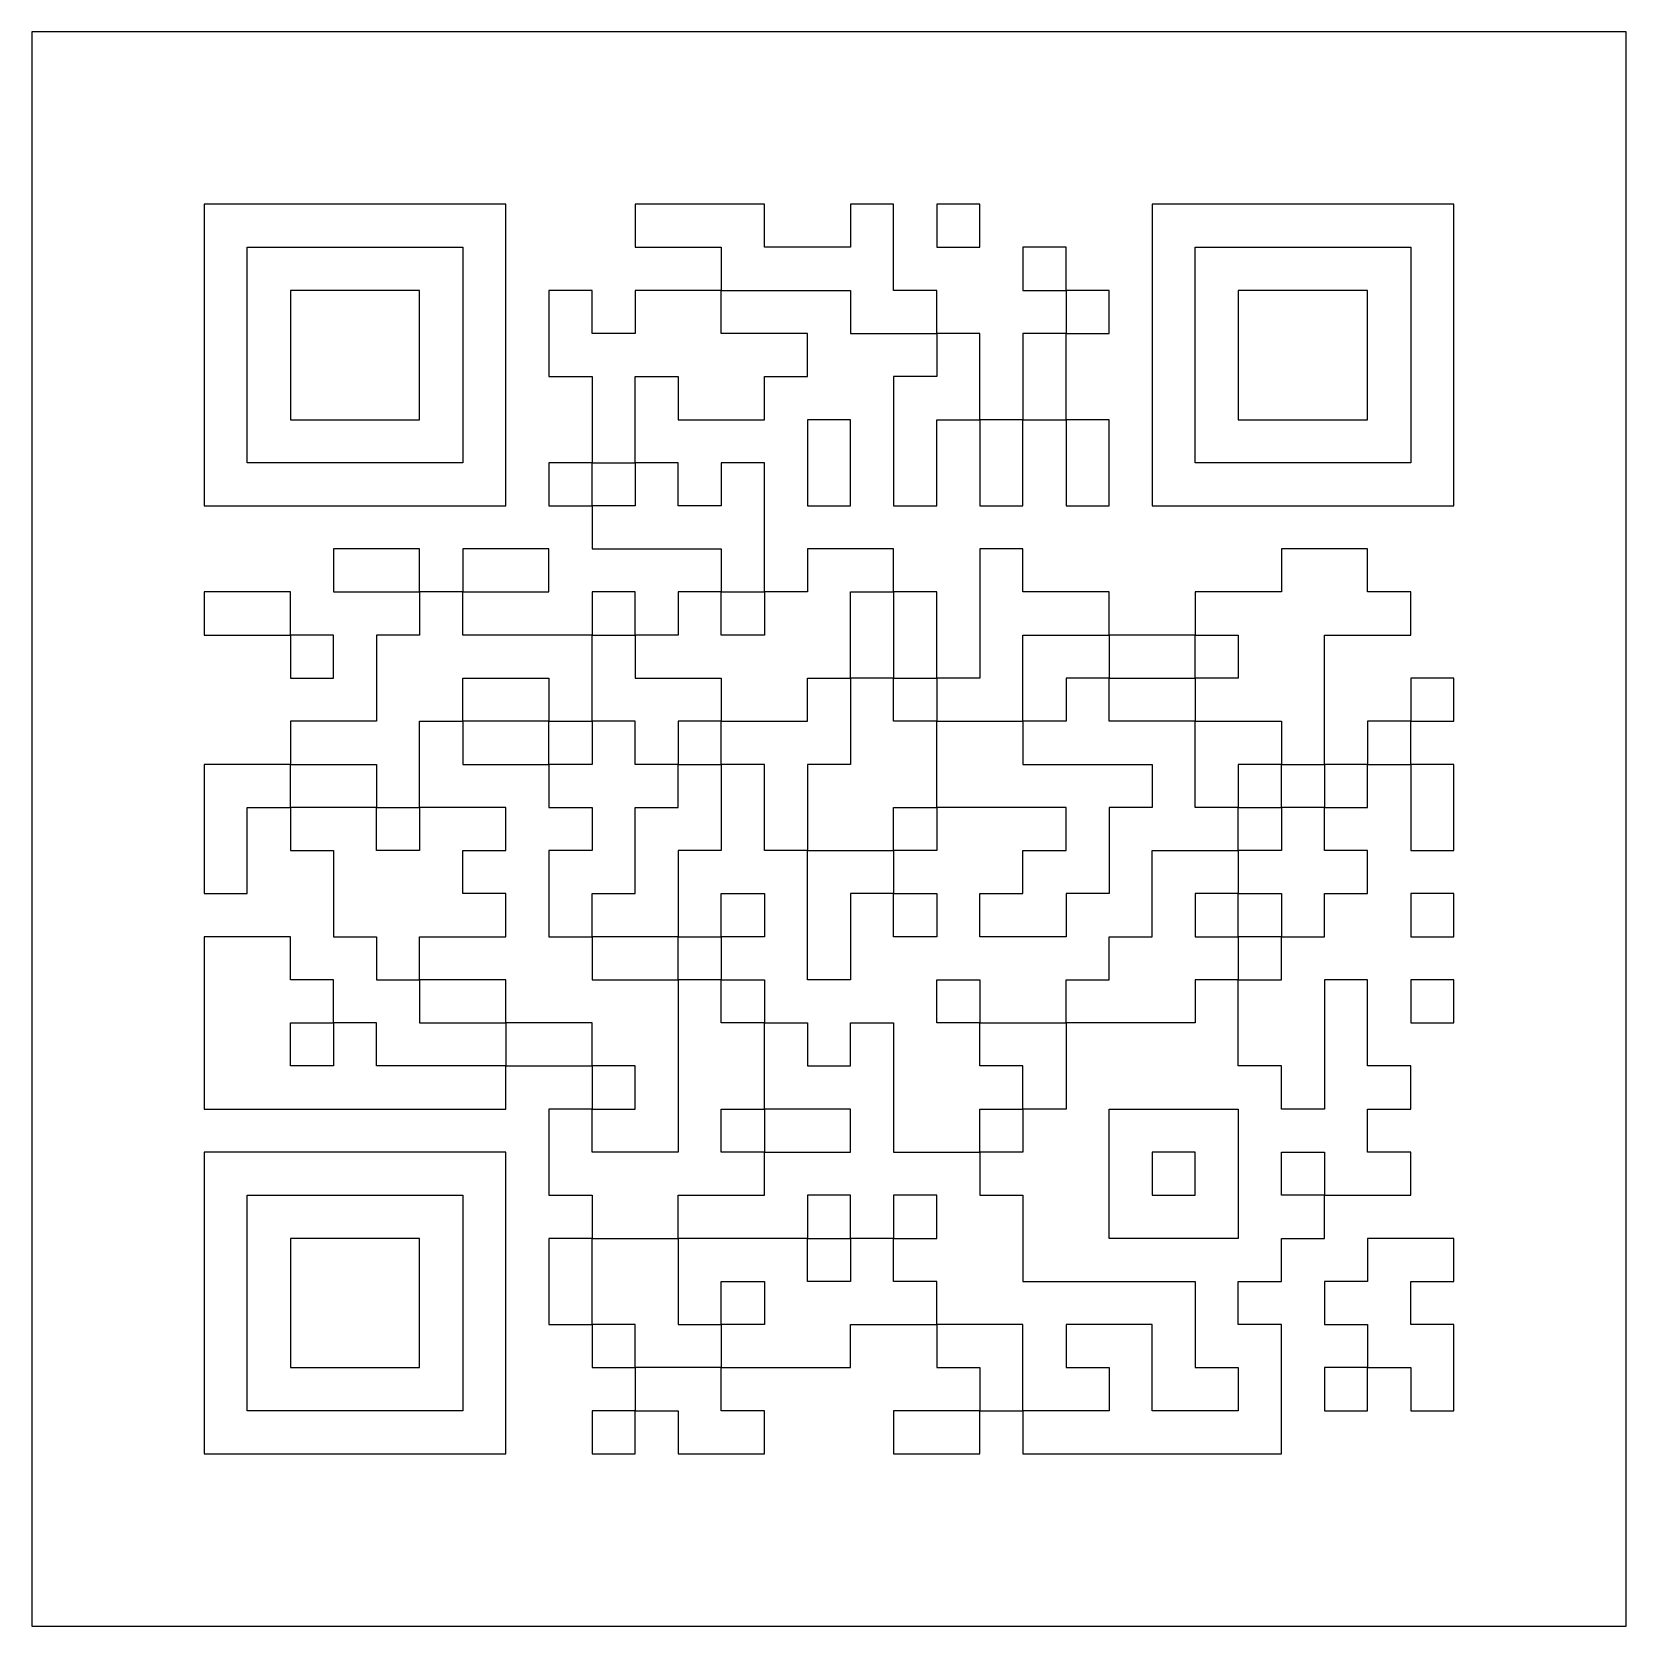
# Model space of a CAD drawing. Header units: millimetres. Extents: x 0 to 230, y 0 to 230.
import ezdxf

# ---------------------------------------------------------------- set-up
doc = ezdxf.new("R2010")
doc.units = ezdxf.units.MM
doc.layers.add('QR_CUT', color=7, linetype='Continuous')
doc.layers.add('QUIET_ZONE_BORDER', color=8, linetype='Continuous')

msp = doc.modelspace()

# ---------------------------------------------------------------- linework, layer by layer
at = {"layer": 'QR_CUT'}
for points in [[(24.83, 192.41), (24.83, 186.21), (24.83, 180), (24.83, 173.79), (24.83, 167.59), (24.83, 161.38), (31.03, 161.38), (37.24, 161.38), (43.45, 161.38), (49.66, 161.38), (55.86, 161.38), (62.07, 161.38), (68.28, 161.38), (68.28, 167.59), (68.28, 173.79), (68.28, 180), (68.28, 186.21), (68.28, 192.41), (68.28, 198.62), (68.28, 204.83), (62.07, 204.83), (55.86, 204.83), (49.66, 204.83), (43.45, 204.83), (37.24, 204.83), (31.03, 204.83), (24.83, 204.83), (24.83, 198.62)], [(105.52, 192.41), (111.72, 192.41), (117.93, 192.41), (117.93, 186.21), (124.14, 186.21), (130.34, 186.21), (130.34, 192.41), (124.14, 192.41), (124.14, 198.62), (124.14, 204.83), (117.93, 204.83), (117.93, 198.62), (111.72, 198.62), (105.52, 198.62), (105.52, 204.83), (99.31, 204.83), (93.1, 204.83), (86.9, 204.83), (86.9, 198.62), (93.1, 198.62), (99.31, 198.62), (99.31, 192.41)], [(136.55, 204.83), (130.34, 204.83), (130.34, 198.62), (136.55, 198.62)], [(161.38, 173.79), (161.38, 167.59), (161.38, 161.38), (167.59, 161.38), (173.79, 161.38), (180, 161.38), (186.21, 161.38), (192.41, 161.38), (198.62, 161.38), (204.83, 161.38), (204.83, 167.59), (204.83, 173.79), (204.83, 180), (204.83, 186.21), (204.83, 192.41), (204.83, 198.62), (204.83, 204.83), (198.62, 204.83), (192.41, 204.83), (186.21, 204.83), (180, 204.83), (173.79, 204.83), (167.59, 204.83), (161.38, 204.83), (161.38, 198.62), (161.38, 192.41), (161.38, 186.21), (161.38, 180)], [(31.03, 167.59), (31.03, 173.79), (31.03, 180), (31.03, 186.21), (31.03, 192.41), (31.03, 198.62), (37.24, 198.62), (43.45, 198.62), (49.66, 198.62), (55.86, 198.62), (62.07, 198.62), (62.07, 192.41), (62.07, 186.21), (62.07, 180), (62.07, 173.79), (62.07, 167.59), (55.86, 167.59), (49.66, 167.59), (43.45, 167.59), (37.24, 167.59)], [(148.97, 198.62), (142.76, 198.62), (142.76, 192.41), (148.97, 192.41)], [(167.59, 180), (167.59, 186.21), (167.59, 192.41), (167.59, 198.62), (173.79, 198.62), (180, 198.62), (186.21, 198.62), (192.41, 198.62), (198.62, 198.62), (198.62, 192.41), (198.62, 186.21), (198.62, 180), (198.62, 173.79), (198.62, 167.59), (192.41, 167.59), (186.21, 167.59), (180, 167.59), (173.79, 167.59), (167.59, 167.59), (167.59, 173.79)], [(37.24, 173.79), (43.45, 173.79), (49.66, 173.79), (55.86, 173.79), (55.86, 180), (55.86, 186.21), (55.86, 192.41), (49.66, 192.41), (43.45, 192.41), (37.24, 192.41), (37.24, 186.21), (37.24, 180)], [(74.48, 192.41), (74.48, 186.21), (74.48, 180), (80.69, 180), (80.69, 173.79), (80.69, 167.59), (86.9, 167.59), (86.9, 173.79), (86.9, 180), (93.1, 180), (93.1, 173.79), (99.31, 173.79), (105.52, 173.79), (105.52, 180), (111.72, 180), (111.72, 186.21), (105.52, 186.21), (99.31, 186.21), (99.31, 192.41), (93.1, 192.41), (86.9, 192.41), (86.9, 186.21), (80.69, 186.21), (80.69, 192.41)], [(148.97, 186.21), (155.17, 186.21), (155.17, 192.41), (148.97, 192.41)], [(180, 173.79), (186.21, 173.79), (192.41, 173.79), (192.41, 180), (192.41, 186.21), (192.41, 192.41), (186.21, 192.41), (180, 192.41), (173.79, 192.41), (173.79, 186.21), (173.79, 180), (173.79, 173.79)], [(130.34, 180), (124.14, 180), (124.14, 173.79), (124.14, 167.59), (124.14, 161.38), (130.34, 161.38), (130.34, 167.59), (130.34, 173.79), (136.55, 173.79), (136.55, 180), (136.55, 186.21), (130.34, 186.21)], [(148.97, 180), (148.97, 186.21), (142.76, 186.21), (142.76, 180), (142.76, 173.79), (148.97, 173.79)], [(117.93, 173.79), (111.72, 173.79), (111.72, 167.59), (111.72, 161.38), (117.93, 161.38), (117.93, 167.59)], [(142.76, 173.79), (136.55, 173.79), (136.55, 167.59), (136.55, 161.38), (142.76, 161.38), (142.76, 167.59)], [(148.97, 167.59), (148.97, 161.38), (155.17, 161.38), (155.17, 167.59), (155.17, 173.79), (148.97, 173.79)], [(74.48, 167.59), (74.48, 161.38), (80.69, 161.38), (80.69, 167.59)], [(86.9, 155.17), (93.1, 155.17), (99.31, 155.17), (99.31, 148.97), (105.52, 148.97), (105.52, 155.17), (105.52, 161.38), (105.52, 167.59), (99.31, 167.59), (99.31, 161.38), (93.1, 161.38), (93.1, 167.59), (86.9, 167.59), (86.9, 161.38), (80.69, 161.38), (80.69, 155.17)], [(55.86, 155.17), (49.66, 155.17), (43.45, 155.17), (43.45, 148.97), (49.66, 148.97), (55.86, 148.97)], [(68.28, 148.97), (74.48, 148.97), (74.48, 155.17), (68.28, 155.17), (62.07, 155.17), (62.07, 148.97)], [(93.1, 136.55), (99.31, 136.55), (99.31, 130.34), (105.52, 130.34), (111.72, 130.34), (111.72, 136.55), (117.93, 136.55), (117.93, 142.76), (117.93, 148.97), (124.14, 148.97), (124.14, 155.17), (117.93, 155.17), (111.72, 155.17), (111.72, 148.97), (105.52, 148.97), (105.52, 142.76), (99.31, 142.76), (99.31, 148.97), (93.1, 148.97), (93.1, 142.76), (86.9, 142.76), (86.9, 136.55)], [(155.17, 142.76), (155.17, 148.97), (148.97, 148.97), (142.76, 148.97), (142.76, 155.17), (136.55, 155.17), (136.55, 148.97), (136.55, 142.76), (136.55, 136.55), (130.34, 136.55), (130.34, 130.34), (136.55, 130.34), (142.76, 130.34), (142.76, 136.55), (142.76, 142.76), (148.97, 142.76)], [(167.59, 130.34), (173.79, 130.34), (180, 130.34), (180, 124.14), (186.21, 124.14), (186.21, 130.34), (186.21, 136.55), (186.21, 142.76), (192.41, 142.76), (198.62, 142.76), (198.62, 148.97), (192.41, 148.97), (192.41, 155.17), (186.21, 155.17), (180, 155.17), (180, 148.97), (173.79, 148.97), (167.59, 148.97), (167.59, 142.76), (173.79, 142.76), (173.79, 136.55), (167.59, 136.55)], [(31.03, 148.97), (24.83, 148.97), (24.83, 142.76), (31.03, 142.76), (37.24, 142.76), (37.24, 148.97)], [(43.45, 124.14), (49.66, 124.14), (49.66, 117.93), (55.86, 117.93), (55.86, 124.14), (55.86, 130.34), (62.07, 130.34), (62.07, 136.55), (68.28, 136.55), (74.48, 136.55), (74.48, 130.34), (80.69, 130.34), (80.69, 136.55), (80.69, 142.76), (74.48, 142.76), (68.28, 142.76), (62.07, 142.76), (62.07, 148.97), (55.86, 148.97), (55.86, 142.76), (49.66, 142.76), (49.66, 136.55), (49.66, 130.34), (43.45, 130.34), (37.24, 130.34), (37.24, 124.14)], [(80.69, 148.97), (80.69, 142.76), (86.9, 142.76), (86.9, 148.97)], [(124.14, 136.55), (130.34, 136.55), (130.34, 142.76), (130.34, 148.97), (124.14, 148.97), (124.14, 142.76)], [(37.24, 142.76), (37.24, 136.55), (43.45, 136.55), (43.45, 142.76)], [(161.38, 136.55), (167.59, 136.55), (167.59, 142.76), (161.38, 142.76), (155.17, 142.76), (155.17, 136.55)], [(93.1, 111.72), (93.1, 105.52), (93.1, 99.31), (99.31, 99.31), (99.31, 93.1), (105.52, 93.1), (105.52, 86.9), (111.72, 86.9), (111.72, 80.69), (117.93, 80.69), (117.93, 86.9), (124.14, 86.9), (124.14, 80.69), (124.14, 74.48), (124.14, 68.28), (130.34, 68.28), (136.55, 68.28), (136.55, 74.48), (142.76, 74.48), (142.76, 80.69), (136.55, 80.69), (136.55, 86.9), (142.76, 86.9), (148.97, 86.9), (148.97, 93.1), (155.17, 93.1), (155.17, 99.31), (161.38, 99.31), (161.38, 105.52), (161.38, 111.72), (167.59, 111.72), (173.79, 111.72), (173.79, 117.93), (167.59, 117.93), (167.59, 124.14), (167.59, 130.34), (161.38, 130.34), (155.17, 130.34), (155.17, 136.55), (148.97, 136.55), (148.97, 130.34), (142.76, 130.34), (142.76, 124.14), (148.97, 124.14), (155.17, 124.14), (161.38, 124.14), (161.38, 117.93), (155.17, 117.93), (155.17, 111.72), (155.17, 105.52), (148.97, 105.52), (148.97, 99.31), (142.76, 99.31), (136.55, 99.31), (136.55, 105.52), (142.76, 105.52), (142.76, 111.72), (148.97, 111.72), (148.97, 117.93), (142.76, 117.93), (136.55, 117.93), (130.34, 117.93), (130.34, 111.72), (124.14, 111.72), (124.14, 105.52), (117.93, 105.52), (117.93, 99.31), (117.93, 93.1), (111.72, 93.1), (111.72, 99.31), (111.72, 105.52), (111.72, 111.72), (105.52, 111.72), (105.52, 117.93), (105.52, 124.14), (99.31, 124.14), (99.31, 117.93), (99.31, 111.72)], [(124.14, 111.72), (124.14, 117.93), (130.34, 117.93), (130.34, 124.14), (130.34, 130.34), (124.14, 130.34), (124.14, 136.55), (117.93, 136.55), (117.93, 130.34), (117.93, 124.14), (111.72, 124.14), (111.72, 117.93), (111.72, 111.72), (117.93, 111.72)], [(198.62, 136.55), (198.62, 130.34), (204.83, 130.34), (204.83, 136.55)], [(68.28, 130.34), (62.07, 130.34), (62.07, 124.14), (68.28, 124.14), (74.48, 124.14), (74.48, 130.34)], [(86.9, 105.52), (86.9, 111.72), (86.9, 117.93), (93.1, 117.93), (93.1, 124.14), (86.9, 124.14), (86.9, 130.34), (80.69, 130.34), (80.69, 124.14), (74.48, 124.14), (74.48, 117.93), (80.69, 117.93), (80.69, 111.72), (74.48, 111.72), (74.48, 105.52), (74.48, 99.31), (80.69, 99.31), (80.69, 105.52)], [(93.1, 130.34), (93.1, 124.14), (99.31, 124.14), (99.31, 130.34)], [(192.41, 130.34), (192.41, 124.14), (198.62, 124.14), (198.62, 130.34)], [(24.83, 124.14), (24.83, 117.93), (24.83, 111.72), (24.83, 105.52), (31.03, 105.52), (31.03, 111.72), (31.03, 117.93), (37.24, 117.93), (37.24, 124.14), (31.03, 124.14)], [(173.79, 124.14), (173.79, 117.93), (180, 117.93), (180, 124.14)], [(186.21, 124.14), (186.21, 117.93), (192.41, 117.93), (192.41, 124.14)], [(204.83, 117.93), (204.83, 124.14), (198.62, 124.14), (198.62, 117.93), (198.62, 111.72), (204.83, 111.72)], [(49.66, 99.31), (49.66, 93.1), (55.86, 93.1), (55.86, 99.31), (62.07, 99.31), (68.28, 99.31), (68.28, 105.52), (62.07, 105.52), (62.07, 111.72), (68.28, 111.72), (68.28, 117.93), (62.07, 117.93), (55.86, 117.93), (55.86, 111.72), (49.66, 111.72), (49.66, 117.93), (43.45, 117.93), (37.24, 117.93), (37.24, 111.72), (43.45, 111.72), (43.45, 105.52), (43.45, 99.31)], [(180, 105.52), (180, 99.31), (186.21, 99.31), (186.21, 105.52), (192.41, 105.52), (192.41, 111.72), (186.21, 111.72), (186.21, 117.93), (180, 117.93), (180, 111.72), (173.79, 111.72), (173.79, 105.52)], [(99.31, 105.52), (105.52, 105.52), (105.52, 99.31), (99.31, 99.31)], [(130.34, 105.52), (130.34, 99.31), (124.14, 99.31), (124.14, 105.52)], [(167.59, 105.52), (167.59, 99.31), (173.79, 99.31), (173.79, 105.52)], [(198.62, 105.52), (198.62, 99.31), (204.83, 99.31), (204.83, 105.52)], [(31.03, 74.48), (37.24, 74.48), (43.45, 74.48), (49.66, 74.48), (55.86, 74.48), (62.07, 74.48), (68.28, 74.48), (68.28, 80.69), (62.07, 80.69), (55.86, 80.69), (49.66, 80.69), (49.66, 86.9), (43.45, 86.9), (43.45, 93.1), (37.24, 93.1), (37.24, 99.31), (31.03, 99.31), (24.83, 99.31), (24.83, 93.1), (24.83, 86.9), (24.83, 80.69), (24.83, 74.48)], [(86.9, 99.31), (80.69, 99.31), (80.69, 93.1), (86.9, 93.1), (93.1, 93.1), (93.1, 99.31)], [(180, 93.1), (180, 99.31), (173.79, 99.31), (173.79, 93.1)], [(55.86, 86.9), (62.07, 86.9), (68.28, 86.9), (68.28, 93.1), (62.07, 93.1), (55.86, 93.1)], [(80.69, 74.48), (74.48, 74.48), (74.48, 68.28), (74.48, 62.07), (80.69, 62.07), (80.69, 55.86), (86.9, 55.86), (93.1, 55.86), (93.1, 62.07), (99.31, 62.07), (105.52, 62.07), (105.52, 68.28), (99.31, 68.28), (99.31, 74.48), (105.52, 74.48), (105.52, 80.69), (105.52, 86.9), (99.31, 86.9), (99.31, 93.1), (93.1, 93.1), (93.1, 86.9), (93.1, 80.69), (93.1, 74.48), (93.1, 68.28), (86.9, 68.28), (80.69, 68.28)], [(130.34, 86.9), (130.34, 93.1), (136.55, 93.1), (136.55, 86.9)], [(142.76, 68.28), (136.55, 68.28), (136.55, 62.07), (142.76, 62.07), (142.76, 55.86), (142.76, 49.66), (148.97, 49.66), (155.17, 49.66), (161.38, 49.66), (167.59, 49.66), (167.59, 43.45), (167.59, 37.24), (173.79, 37.24), (173.79, 31.03), (167.59, 31.03), (161.38, 31.03), (161.38, 37.24), (161.38, 43.45), (155.17, 43.45), (148.97, 43.45), (148.97, 37.24), (155.17, 37.24), (155.17, 31.03), (148.97, 31.03), (142.76, 31.03), (142.76, 24.83), (148.97, 24.83), (155.17, 24.83), (161.38, 24.83), (167.59, 24.83), (173.79, 24.83), (180, 24.83), (180, 31.03), (180, 37.24), (180, 43.45), (173.79, 43.45), (173.79, 49.66), (180, 49.66), (180, 55.86), (186.21, 55.86), (186.21, 62.07), (192.41, 62.07), (198.62, 62.07), (198.62, 68.28), (192.41, 68.28), (192.41, 74.48), (198.62, 74.48), (198.62, 80.69), (192.41, 80.69), (192.41, 86.9), (192.41, 93.1), (186.21, 93.1), (186.21, 86.9), (186.21, 80.69), (186.21, 74.48), (180, 74.48), (180, 80.69), (173.79, 80.69), (173.79, 86.9), (173.79, 93.1), (167.59, 93.1), (167.59, 86.9), (161.38, 86.9), (155.17, 86.9), (148.97, 86.9), (148.97, 80.69), (148.97, 74.48), (142.76, 74.48)], [(204.83, 93.1), (198.62, 93.1), (198.62, 86.9), (204.83, 86.9)], [(43.45, 80.69), (37.24, 80.69), (37.24, 86.9), (43.45, 86.9)], [(68.28, 86.9), (68.28, 80.69), (74.48, 80.69), (80.69, 80.69), (80.69, 86.9), (74.48, 86.9)], [(80.69, 74.48), (86.9, 74.48), (86.9, 80.69), (80.69, 80.69)], [(117.93, 74.48), (111.72, 74.48), (105.52, 74.48), (105.52, 68.28), (111.72, 68.28), (117.93, 68.28)], [(155.17, 74.48), (161.38, 74.48), (167.59, 74.48), (173.79, 74.48), (173.79, 68.28), (173.79, 62.07), (173.79, 55.86), (167.59, 55.86), (161.38, 55.86), (155.17, 55.86), (155.17, 62.07), (155.17, 68.28)], [(24.83, 55.86), (24.83, 49.66), (24.83, 43.45), (24.83, 37.24), (24.83, 31.03), (24.83, 24.83), (31.03, 24.83), (37.24, 24.83), (43.45, 24.83), (49.66, 24.83), (55.86, 24.83), (62.07, 24.83), (68.28, 24.83), (68.28, 31.03), (68.28, 37.24), (68.28, 43.45), (68.28, 49.66), (68.28, 55.86), (68.28, 62.07), (68.28, 68.28), (62.07, 68.28), (55.86, 68.28), (49.66, 68.28), (43.45, 68.28), (37.24, 68.28), (31.03, 68.28), (24.83, 68.28), (24.83, 62.07)], [(161.38, 68.28), (161.38, 62.07), (167.59, 62.07), (167.59, 68.28)], [(180, 62.07), (180, 68.28), (186.21, 68.28), (186.21, 62.07)], [(37.24, 31.03), (31.03, 31.03), (31.03, 37.24), (31.03, 43.45), (31.03, 49.66), (31.03, 55.86), (31.03, 62.07), (37.24, 62.07), (43.45, 62.07), (49.66, 62.07), (55.86, 62.07), (62.07, 62.07), (62.07, 55.86), (62.07, 49.66), (62.07, 43.45), (62.07, 37.24), (62.07, 31.03), (55.86, 31.03), (49.66, 31.03), (43.45, 31.03)], [(111.72, 62.07), (111.72, 55.86), (117.93, 55.86), (117.93, 62.07)], [(130.34, 62.07), (124.14, 62.07), (124.14, 55.86), (130.34, 55.86)], [(37.24, 55.86), (37.24, 49.66), (37.24, 43.45), (37.24, 37.24), (43.45, 37.24), (49.66, 37.24), (55.86, 37.24), (55.86, 43.45), (55.86, 49.66), (55.86, 55.86), (49.66, 55.86), (43.45, 55.86)], [(80.69, 55.86), (74.48, 55.86), (74.48, 49.66), (74.48, 43.45), (80.69, 43.45), (80.69, 49.66)], [(93.1, 55.86), (93.1, 49.66), (93.1, 43.45), (99.31, 43.45), (99.31, 37.24), (105.52, 37.24), (111.72, 37.24), (117.93, 37.24), (117.93, 43.45), (124.14, 43.45), (130.34, 43.45), (130.34, 49.66), (124.14, 49.66), (124.14, 55.86), (117.93, 55.86), (117.93, 49.66), (111.72, 49.66), (111.72, 55.86), (105.52, 55.86), (99.31, 55.86)], [(186.21, 43.45), (192.41, 43.45), (192.41, 37.24), (198.62, 37.24), (198.62, 31.03), (204.83, 31.03), (204.83, 37.24), (204.83, 43.45), (198.62, 43.45), (198.62, 49.66), (204.83, 49.66), (204.83, 55.86), (198.62, 55.86), (192.41, 55.86), (192.41, 49.66), (186.21, 49.66)], [(99.31, 49.66), (105.52, 49.66), (105.52, 43.45), (99.31, 43.45)], [(80.69, 43.45), (80.69, 37.24), (86.9, 37.24), (86.9, 43.45)], [(142.76, 43.45), (136.55, 43.45), (130.34, 43.45), (130.34, 37.24), (136.55, 37.24), (136.55, 31.03), (142.76, 31.03), (142.76, 37.24)], [(99.31, 31.03), (99.31, 37.24), (93.1, 37.24), (86.9, 37.24), (86.9, 31.03), (93.1, 31.03), (93.1, 24.83), (99.31, 24.83), (105.52, 24.83), (105.52, 31.03)], [(186.21, 37.24), (186.21, 31.03), (192.41, 31.03), (192.41, 37.24)], [(80.69, 31.03), (80.69, 24.83), (86.9, 24.83), (86.9, 31.03)], [(136.55, 31.03), (130.34, 31.03), (124.14, 31.03), (124.14, 24.83), (130.34, 24.83), (136.55, 24.83)]]:
    msp.add_lwpolyline(points, close=True, dxfattribs=at)
at = {"layer": 'QUIET_ZONE_BORDER'}
msp.add_lwpolyline([(0, 0), (229.66, 0), (229.66, 229.66), (0, 229.66)], close=True, dxfattribs=at)

doc.saveas('drawing.dxf')
